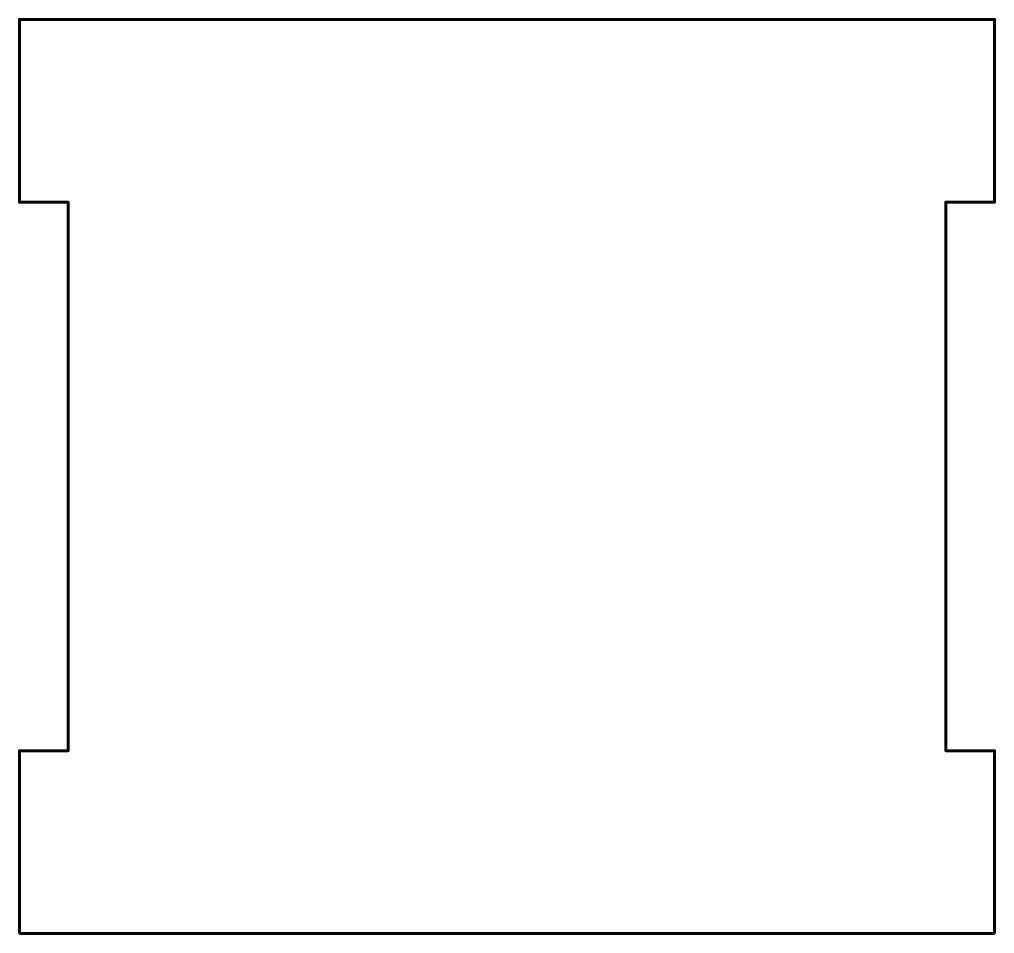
# Model space of a CAD drawing. Header units: millimetres. Extents: x -80 to 0, y -75 to 0.
import ezdxf

# ---------------------------------------------------------------- set-up
doc = ezdxf.new("R2010")
doc.units = ezdxf.units.MM
doc.linetypes.add('K5LT_BASIC', pattern=[0])

msp = doc.modelspace()

# ---------------------------------------------------------------- linework, layer by layer
at = {"color": 150, "linetype": 'K5LT_BASIC', "lineweight": 60, "true_color": 0x0080ff}
for p, q in [((-80, -75), (-76, -75)), ((-76, -75), (-80, -75)), ((-76, -75), (-4, -75)), ((-4, -75), (0, -75)), ((0, -75), (-4, -75))]:
    msp.add_line(p, q, dxfattribs=at)
msp.add_lwpolyline([(0, -75), (0, -60), (-4, -60), (-4, -15), (0, -15), (0, 0), (-4, 0), (-76, 0), (-80, 0), (-80, -15), (-76, -15), (-76, -60), (-80, -60), (-80, -75)], dxfattribs=at)

doc.saveas('drawing.dxf')
